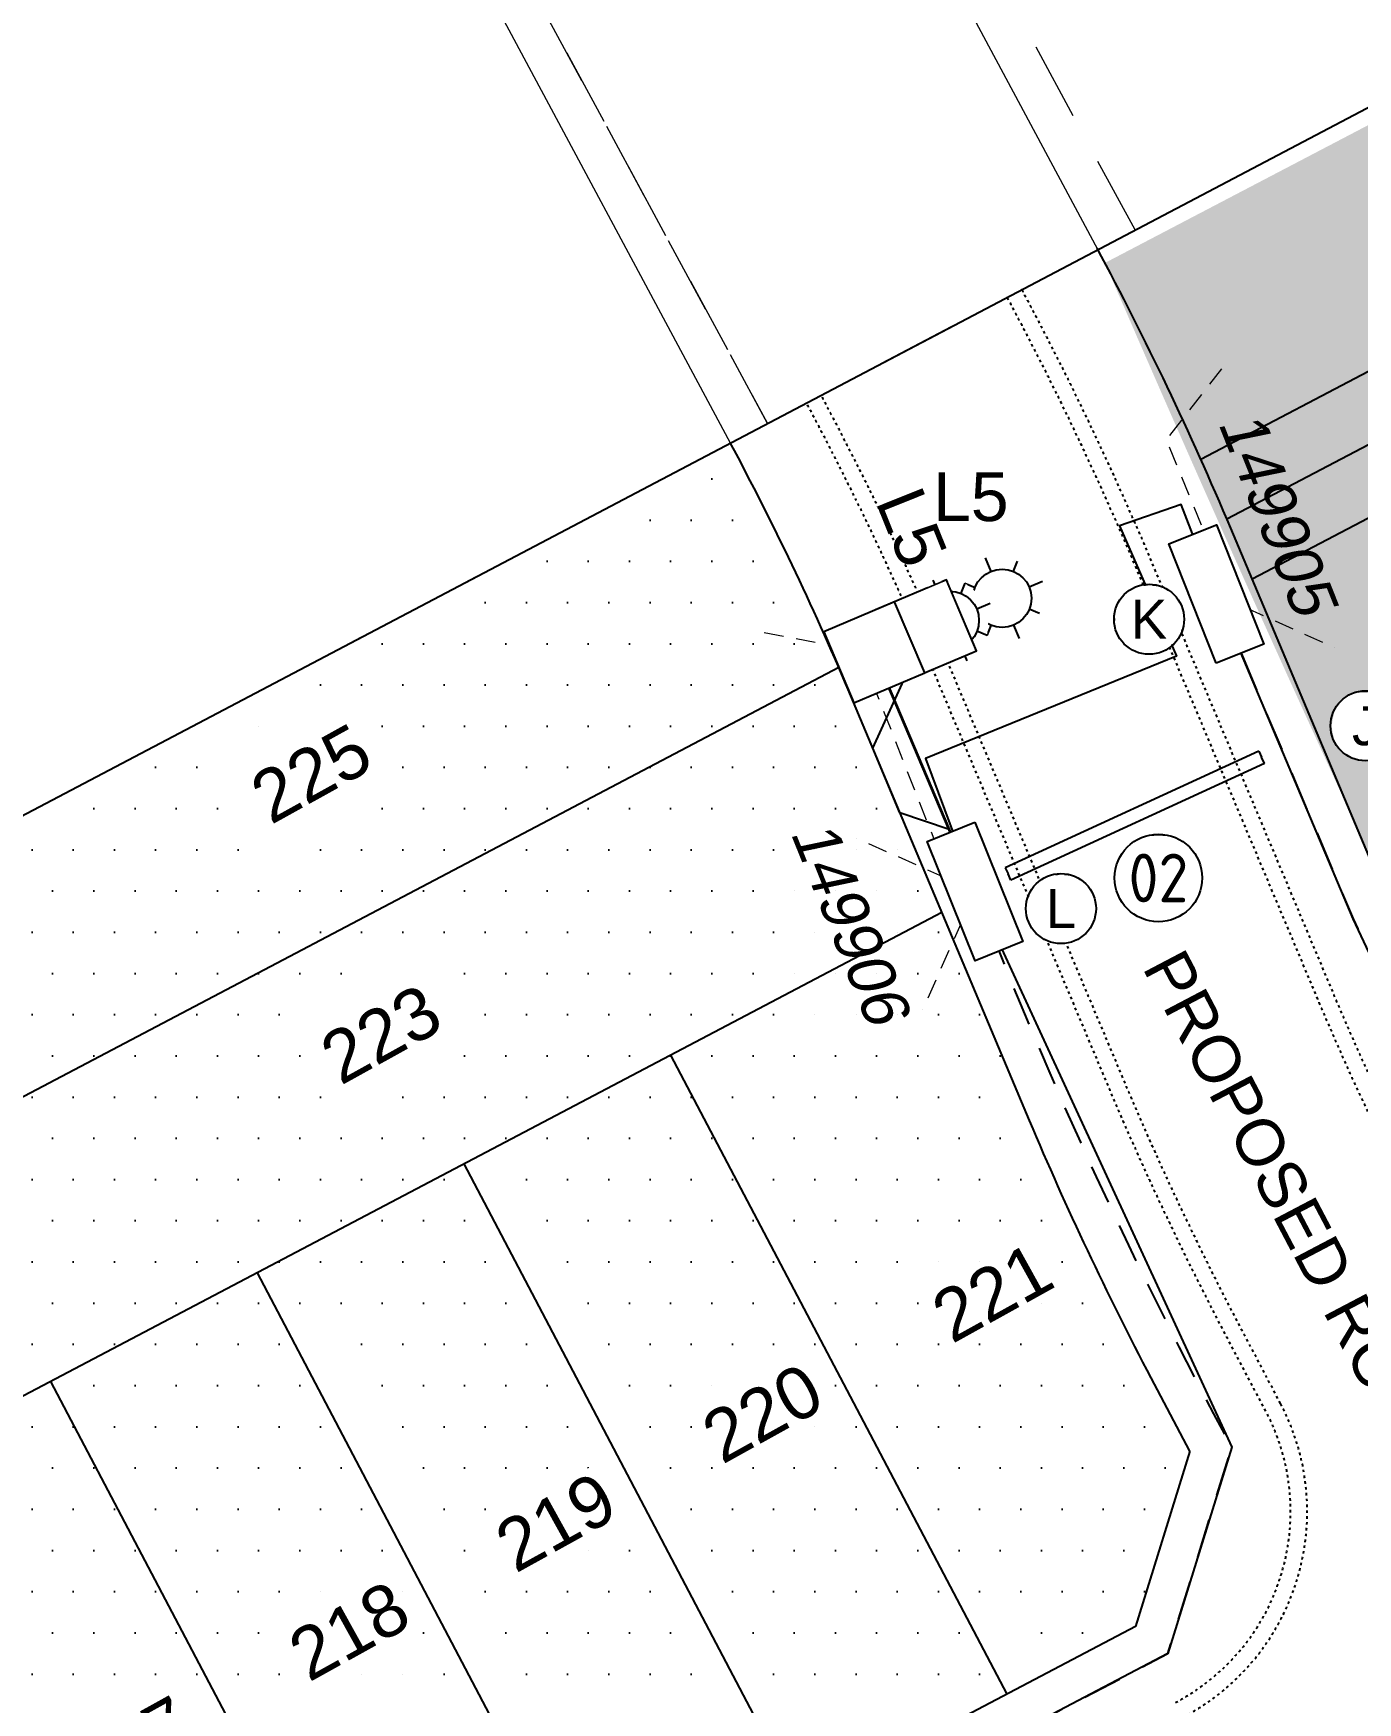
# Model space of a CAD drawing. Header units: metres. Extents: x 303431 to 305438, y 6269401 to 6270518.
# Drawn here: x 303875.3 to 303926.4, y 6269828.6 to 6269892.9 of the extents above; entities that cross this region are included whole.
import ezdxf
from ezdxf.enums import TextEntityAlignment as Align

# ---------------------------------------------------------------- set-up
doc = ezdxf.new("R2010")
doc.units = ezdxf.units.M
for name, pattern in [('Cable Exist UG', [8.2, 4, -1.2, 1.8, -1.2]), ('Dash', [5, 3, -2]), ('DOT', [0.25, 0, -0.25])]:
    doc.linetypes.add(name, pattern=pattern)
doc.layers.get('0').update_dxf_attribs({"color": 6})
for name, color, linetype in [('_User Duct ID', 3, 'Continuous'), ('Duct_SP_NEW', 2, 'Continuous'), ('Equip_SP_SL_NEW', 2, 'Continuous'), ('Mains_LV_NEW_T84', 2, 'Continuous'), ('Notes', 7, 'Continuous'), ('Notes_SL_MISC', 7, 'Continuous'), ('Notes_SP_NEW', 2, 'Continuous'), ('SupportsOH_SP_TR_HV_LV_SL_EXT', 7, 'Continuous'), ('SupportsUG_SP_LV_NEW', 2, 'Continuous'), ('SupportsUG_SP_LV_SL_NEW', 2, 'Continuous'), ('Trench_SP_NEW', 2, 'Continuous')]:
    doc.layers.add(name, color=color, linetype=linetype)
doc.layers.add('Cadastre Developer_SP_EXT', color=9, linetype='Continuous', lineweight=5)
doc.layers.add('Cadastre Roads_SP_EXT', color=9, linetype='Continuous', lineweight=5)
doc.styles.add('ARIAL', font='arial.ttf', dxfattribs={"height": 2})
doc.styles.add('ieISOCP', font='isocp.shx')
doc.styles.add('POLE_LABEL', font='arial.ttf')
doc.styles.add('SL_LABEL', font='arial.ttf')
doc.styles.get("Standard").update_dxf_attribs({"font": 'arial.ttf'})
doc.linetypes.add('Cable 4', pattern='A,5.25,-0.1,["o",Standard,S=2,R=0,X=1.2,Y=-0.7],-4', length=9.35)
doc.linetypes.add('Cable New UG', pattern='A,7,-0.25,["x",Standard,S=2,R=0,X=0.2,Y=-0.8],-2.1', length=9.35)

# ---------------------------------------------------------------- blocks, each defined once
blk = doc.blocks.new('PILLAR_NEW')
at = {"oblique": 10, "flags": 8}
blk.add_attdef('ASSET_NUM', text='', height=1.75, dxfattribs=at).set_placement((2, 4), align=Align.MIDDLE_LEFT)
at = {"flags": 9}
for tag, p in [('STREET_CODE', (1.5, 2)), ('OWNED_BY', (1.5, 1.8)), ('OPERATED_BY', (1.5, 1.6))]:
    blk.add_attdef(tag, text='', height=0.2, dxfattribs=at).set_placement(p, align=Align.MIDDLE_LEFT)
blk.add_wipeout([(-2.475, 0.99), (2.475, 0.99), (2.475, -0.99), (-2.475, -0.99)])
at = {"lineweight": -3}
blk.add_lwpolyline([(-2.475, 0.99), (2.475, 0.99), (2.475, -0.99), (-2.475, -0.99)], close=True, dxfattribs=at)
for tag, flags, p in [('STATE', 9, (1.5, 1.2)), ('MAINTAINED_BY', 9, (1.5, 1.4)), ('SUPPORT_TYPE', 9, (1.5, 1)), ('USAGE', 9, (1.5, 0.8)), ('LEGEND', 9, (1.5, 0.6)), ('SUBURB', 9, (1.5, 0.2)), ('STREETNAME', 9, (1.5, 0)), ('PARENT', 9, (1.5, 0.4)), ('Z', 1, (1.5, -0.6)), ('LOCATION', 9, (1.5, -0.2)), ('NOTES', 9, (1.5, -0.4))]:
    blk.add_attdef(tag, text='', height=0.2, dxfattribs=dict(flags=flags)).set_placement(p, align=Align.MIDDLE_LEFT)
blk = doc.blocks.new('DUCT_INDICATOR')
at = {"flags": 1}
blk.add_attdef('Z', (0, 0), '', height=0.2, dxfattribs=at)
at = {"color": 7, "linetype": 'Cable Exist UG'}
blk.add_wipeout([(-0.507, 2.158), (-0.038, 2.222), (0.576, 2.175), (1.413, 1.692), (2.006, 1.018), (2.19, 0.012), (1.98, -1.069), (1.157, -1.93), (0.249, -2.174), (-0.433, -2.146), (-1.151, -1.856), (-1.682, -1.494), (-1.992, -0.81), (-2.186, 0.056), (-1.971, 1.086), (-1.068, 1.981), (-0.874, 2.073)], dxfattribs=at)
blk.add_circle((0, 0), 2.25)
blk.add_attdef('CODE', text='', height=1.8).set_placement((0, 0), align=Align.MIDDLE_CENTER)
blk = doc.blocks.new('*U78')
blk.add_line((0, 0), (0, 0))
for tag, p, flags in [('Z', (0, 0), 1), ('OPERATED_BY', (0, -9.607), 9)]:
    blk.add_attdef(tag, p, '', height=0.2, dxfattribs=dict(flags=flags))
at = {"style": 'SL_LABEL', "flags": 9}
blk.add_attdef('STREET_CODE', text='', height=0.2, dxfattribs=at).set_placement((0, -0.2), align=Align.MIDDLE_LEFT)
for tag, height, flags, p in [('CONSTRUCTED_VOLTAGE', 0.2, 9, (0, -0.4)), ('CONTROL_TYPE', 0.2, 9, (0, -0.6)), ('LANTERN_PURPOSE', 0.2, 9, (0, -0.8)), ('OPERATING_VOLTAGE', 0.2, 9, (0, -1.4)), ('ORIENTATION', 0.2, 9, (0, -1.6)), ('OWNED_BY', 0.2, 9, (0, -1.8)), ('LANTERN_TYPE', 0.2, 9, (0, -1)), ('NO_PHASES', 0.2, 9, (0, -1.2)), ('LNUMBER', 2.5, 8, (1.2, -2.8)), ('STATE', 0.2, 9, (0, -2)), ('CEXIST', 0.2, 9, (0, -2.4)), ('CNEW', 0.2, 9, (0, -2.6)), ('USAGE', 0.2, 9, (0, -2.2)), ('CNUMBER', 0.2, 9, (0, -2.8)), ('CREMOVE', 0.2, 9, (0, -3)), ('CREPLACE', 0.2, 9, (0, -3.2)), ('LKINGHEIGHT', 0.2, 9, (0, -3.4)), ('LBRACKET', 0.2, 9, (0, -3.6)), ('LBRACKETVOCAB', 0.2, 9, (0, -3.8)), ('LCATEGORY', 0.2, 9, (0, -4)), ('LCHARGE1', 0.2, 9, (0, -4.2)), ('LCHARGE1PERCENT', 0.2, 9, (0, -4.4)), ('LCHARGE2', 0.2, 9, (0, -4.6)), ('LCHARGE2PERCENT', 0.2, 9, (0, -4.8)), ('LCHARGE3', 0.2, 9, (0, -5)), ('LCHARGE3PERCENT', 0.2, 9, (0, -5.2)), ('LEXIST', 0.2, 9, (0, -5.4)), ('LLAMP', 0.2, 9, (0, -5.6)), ('LLAMPVOCAB', 0.2, 9, (0, -5.8)), ('LMAST', 0.2, 9, (0, -6)), ('LMASTVOCAB', 0.2, 9, (0, -6.2)), ('LNEW', 0.2, 9, (0, -6.4)), ('LANTNUMBER', 0.2, 9, (0, -6.6)), ('LOUTREACH', 0.2, 9, (0, -7)), ('LOUTREACHVOCAB', 0.2, 9, (0, -7.2)), ('LRATECODE', 0.2, 9, (0, -7.4)), ('LREMOVE', 0.2, 9, (0, -7.6)), ('LREPLACE', 0.2, 9, (0, -7.8)), ('SUBURB', 0.2, 9, (0, -8.6)), ('LTYPE', 0.2, 9, (0, -8)), ('LTYPEVOCAB', 0.2, 9, (0, -8.2)), ('LEGEND', 0.2, 9, (0, -8.4)), ('STREETNAME', 0.2, 9, (0, -8.8)), ('LOCATION', 0.2, 9, (0, -9)), ('NOTES', 0.2, 9, (0, -9.2)), ('MAINTAINED_BY', 0.2, 9, (0, -9.863))]:
    blk.add_attdef(tag, text='', height=height, dxfattribs=dict(flags=flags)).set_placement(p, align=Align.MIDDLE_LEFT)
blk.add_wipeout([(0, 6.468), (1.458, 5.676), (2.25, 4.218), (1.458, 2.759), (0, 1.865), (-1.459, 2.759), (-2.25, 4.218), (-1.459, 5.676)])
for p, q in [((0, 5.718), (0, 6.468)), ((-1.459, 5.676), (-1.061, 5.278)), ((1.458, 5.676), (1.06, 5.278)), ((-2.25, 4.218), (-1.5, 4.218)), ((1.5, 4.218), (2.25, 4.218)), ((-1.459, 2.759), (-1.061, 3.157)), ((0, 0), (0, 2.721)), ((1.458, 2.759), (1.06, 3.157))]:
    blk.add_line(p, q)
blk.add_circle((0, 4.218), 1.5)
at = {"style": 'SL_LABEL', "flags": 8}
blk.add_attdef('ASSET_NUM', text='', height=2.5, dxfattribs=at).set_placement((2, 2), align=Align.MIDDLE_LEFT)
blk = doc.blocks.new('COLUMN_NEW')
for tag, height, flags, p in [('ASSET_NUM', 2.5, 8, (2, 2)), ('STREETNAME', 0.2, 9, (1.5, -2)), ('LOCATION', 0.2, 9, (1.5, -2.2)), ('NOTES', 0.2, 9, (1.5, -2.4)), ('LABEL_ALIGNMENT', 0.2, 9, (1.5, -2.6)), ('Z', 0.2, 1, (1.5, -2.8))]:
    blk.add_attdef(tag, text='', height=height, dxfattribs=dict(flags=flags)).set_placement(p, align=Align.MIDDLE_LEFT)
blk.add_wipeout([(-1.485, -1.485), (1.485, -1.485), (1.485, 1.485), (-1.485, 1.485)])
at = {"lineweight": -3}
blk.add_lwpolyline([(-1.485, -1.485), (1.485, -1.485), (1.485, 1.485), (-1.485, 1.485)], close=True, dxfattribs=at)
at = {"style": 'POLE_LABEL', "flags": 9}
blk.add_attdef('STRUCTURE_PLANT_NUMBER', text='', height=0.2, dxfattribs=at).set_placement((1.5, 0.242), align=Align.MIDDLE_LEFT)
at = {"flags": 9}
for tag, p in [('STREET_CODE', (1.5, 0)), ('OWNED_BY', (1.5, -0.4)), ('OPERATED_BY', (1.5, -0.6)), ('COLUMN_TYPE', (1.5, -0.2)), ('STATE', (1.5, -1)), ('USAGE', (1.5, -1.2)), ('MAINTAINED_BY', (1.5, -0.8)), ('SUBURB', (1.5, -1.8)), ('LEGEND', (1.5, -1.4)), ('PARENT', (1.5, -1.6))]:
    blk.add_attdef(tag, text='', height=0.2, dxfattribs=at).set_placement(p, align=Align.MIDDLE_LEFT)
blk = doc.blocks.new('*U90')
blk.add_line((0, 0), (0, 0))
for tag, p, flags in [('Z', (0, 0), 1), ('OPERATED_BY', (0, -9.607), 9)]:
    blk.add_attdef(tag, p, '', height=0.2, dxfattribs=dict(flags=flags))
at = {"style": 'SL_LABEL', "flags": 9}
blk.add_attdef('STREET_CODE', text='', height=0.2, dxfattribs=at).set_placement((0, -0.2), align=Align.MIDDLE_LEFT)
for tag, height, flags, p in [('CONSTRUCTED_VOLTAGE', 0.2, 9, (0, -0.4)), ('CONTROL_TYPE', 0.2, 9, (0, -0.6)), ('LANTERN_PURPOSE', 0.2, 9, (0, -0.8)), ('OPERATING_VOLTAGE', 0.2, 9, (0, -1.4)), ('ORIENTATION', 0.2, 9, (0, -1.6)), ('OWNED_BY', 0.2, 9, (0, -1.8)), ('LANTERN_TYPE', 0.2, 9, (0, -1)), ('NO_PHASES', 0.2, 9, (0, -1.2)), ('LNUMBER', 2.5, 8, (1.2, -2.8)), ('STATE', 0.2, 9, (0, -2)), ('CEXIST', 0.2, 9, (0, -2.4)), ('CNEW', 0.2, 9, (0, -2.6)), ('USAGE', 0.2, 9, (0, -2.2)), ('CNUMBER', 0.2, 9, (0, -2.8)), ('CREMOVE', 0.2, 9, (0, -3)), ('CREPLACE', 0.2, 9, (0, -3.2)), ('LKINGHEIGHT', 0.2, 9, (0, -3.4)), ('LBRACKET', 0.2, 9, (0, -3.6)), ('LBRACKETVOCAB', 0.2, 9, (0, -3.8)), ('LCATEGORY', 0.2, 9, (0, -4)), ('LCHARGE1', 0.2, 9, (0, -4.2)), ('LCHARGE1PERCENT', 0.2, 9, (0, -4.4)), ('LCHARGE2', 0.2, 9, (0, -4.6)), ('LCHARGE2PERCENT', 0.2, 9, (0, -4.8)), ('LCHARGE3', 0.2, 9, (0, -5)), ('LCHARGE3PERCENT', 0.2, 9, (0, -5.2)), ('LEXIST', 0.2, 9, (0, -5.4)), ('LLAMP', 0.2, 9, (0, -5.6)), ('LLAMPVOCAB', 0.2, 9, (0, -5.8)), ('LMAST', 0.2, 9, (0, -6)), ('LMASTVOCAB', 0.2, 9, (0, -6.2)), ('LNEW', 0.2, 9, (0, -6.4)), ('LANTNUMBER', 0.2, 9, (0, -6.6)), ('LOUTREACH', 0.2, 9, (0, -7)), ('LOUTREACHVOCAB', 0.2, 9, (0, -7.2)), ('LRATECODE', 0.2, 9, (0, -7.4)), ('LREMOVE', 0.2, 9, (0, -7.6)), ('LREPLACE', 0.2, 9, (0, -7.8)), ('SUBURB', 0.2, 9, (0, -8.6)), ('LTYPE', 0.2, 9, (0, -8)), ('LTYPEVOCAB', 0.2, 9, (0, -8.2)), ('LEGEND', 0.2, 9, (0, -8.4)), ('STREETNAME', 0.2, 9, (0, -8.8)), ('LOCATION', 0.2, 9, (0, -9)), ('NOTES', 0.2, 9, (0, -9.2)), ('MAINTAINED_BY', 0.2, 9, (0, -9.863))]:
    blk.add_attdef(tag, text='', height=height, dxfattribs=dict(flags=flags)).set_placement(p, align=Align.MIDDLE_LEFT)
blk.add_wipeout([(0, 6.468), (1.458, 5.676), (2.25, 4.218), (1.458, 2.759), (0, 1.865), (-1.459, 2.759), (-2.25, 4.218), (-1.459, 5.676)])
for p, q in [((0, 5.718), (0, 6.468)), ((-1.459, 5.676), (-1.061, 5.278)), ((1.458, 5.676), (1.06, 5.278)), ((-2.25, 4.218), (-1.5, 4.218)), ((1.5, 4.218), (2.25, 4.218)), ((-1.459, 2.759), (-1.061, 3.157)), ((0, 0), (0, 2.721)), ((1.458, 2.759), (1.06, 3.157))]:
    blk.add_line(p, q)
blk.add_circle((0, 4.218), 1.5)
at = {"style": 'SL_LABEL', "flags": 8}
blk.add_attdef('ASSET_NUM', text='', height=2.5, dxfattribs=at).set_placement((2, 2), align=Align.MIDDLE_LEFT)

msp = doc.modelspace()

# ---------------------------------------------------------------- hatches: boundary and pattern name
at = {"layer": 'Notes', "linetype": 'Cable Exist UG'}
h = msp.add_hatch(dxfattribs=at)
h.set_pattern_fill('DOTS')
h.paths.add_polyline_path([(303899.88796, 6269853.50156), (303892.71965, 6269849.72991), (303905.67243, 6269825.11218), (303912.84074, 6269828.88383)])
h.paths.add_polyline_path([(303901.98687, 6269836.52927), (303906.93867, 6269839.2741), (303904.94057, 6269842.87877), (303899.98876, 6269840.13394)], flags=24)
h.paths.add_polyline_path([(303911.00906, 6269841.26587), (303915.96086, 6269844.0107), (303913.96276, 6269847.61537), (303909.01096, 6269844.87054)], flags=24)
h.paths.add_polyline_path([(303894.01883, 6269832.333), (303898.97063, 6269835.07783), (303896.97253, 6269838.68251), (303892.02073, 6269835.93768)], flags=24)
h = msp.add_hatch(dxfattribs=at)
h.set_pattern_fill('DOTS')
h.paths.add_polyline_path([(303891.92317, 6269849.31084), (303884.75486, 6269845.53919), (303897.70764, 6269820.92145), (303904.87595, 6269824.69311)])
h.paths.add_polyline_path([(303886.05557, 6269828.13938), (303891.00737, 6269830.88421), (303889.00927, 6269834.48889), (303884.05747, 6269831.74406)], flags=24)
h.paths.add_polyline_path([(303901.98687, 6269836.52927), (303906.93867, 6269839.2741), (303904.94057, 6269842.87877), (303899.98876, 6269840.13394)], flags=24)
h.paths.add_polyline_path([(303894.01883, 6269832.333), (303898.97063, 6269835.07783), (303896.97253, 6269838.68251), (303892.02073, 6269835.93768)], flags=24)
h = msp.add_hatch(dxfattribs=at)
h.set_pattern_fill('DOTS')
h.paths.add_polyline_path([(303883.95838, 6269845.12012), (303876.79008, 6269841.34846), (303889.74285, 6269816.73073), (303896.91116, 6269820.50238)])
h.paths.add_polyline_path([(303877.68208, 6269823.71051), (303882.63388, 6269826.45534), (303880.63578, 6269830.06002), (303875.68398, 6269827.31519)], flags=24)
h.paths.add_polyline_path([(303886.05557, 6269828.13938), (303891.00737, 6269830.88421), (303889.00927, 6269834.48889), (303884.05747, 6269831.74406)], flags=24)
h.paths.add_polyline_path([(303894.01883, 6269832.333), (303898.97063, 6269835.07783), (303896.97253, 6269838.68251), (303892.02073, 6269835.93768)], flags=24)
h = msp.add_hatch(dxfattribs=at)
h.set_pattern_fill('DOTS')
h.paths.add_polyline_path([(303868.02881, 6269836.73867), (303857.76308, 6269831.33729), (303870.18326, 6269807.73182), (303871.79918, 6269808.5498), (303873.26303, 6269808.05977), (303880.98159, 6269812.12093)])
h.paths.add_polyline_path([(303854.23851, 6269834.29095), (303859.19032, 6269837.03578), (303857.19221, 6269840.64046), (303852.24041, 6269837.89563)], flags=24)
h.paths.add_polyline_path([(303859.06041, 6269813.92304), (303864.01221, 6269816.66787), (303862.01411, 6269820.27254), (303857.0623, 6269817.52771)], flags=24)
h.paths.add_polyline_path([(303868.40606, 6269818.84485), (303873.35786, 6269821.58968), (303871.35976, 6269825.19435), (303866.40795, 6269822.44952)], flags=24)
h.paths.add_polyline_path([(303877.68208, 6269823.71051), (303882.63388, 6269826.45534), (303880.63578, 6269830.06002), (303875.68398, 6269827.31519)], flags=24)
h = msp.add_hatch(dxfattribs=at)
h.set_pattern_fill('DOTS')
h.paths.add_polyline_path([(303875.9936, 6269840.92939), (303868.02881, 6269836.73867), (303880.98159, 6269812.12093), (303888.94638, 6269816.31166)])
h.paths.add_polyline_path([(303868.40606, 6269818.84485), (303873.35786, 6269821.58968), (303871.35976, 6269825.19435), (303866.40795, 6269822.44952)], flags=24)
h.paths.add_polyline_path([(303877.68208, 6269823.71051), (303882.63388, 6269826.45534), (303880.63578, 6269830.06002), (303875.68398, 6269827.31519)], flags=24)
h.paths.add_polyline_path([(303886.05557, 6269828.13938), (303891.00737, 6269830.88421), (303889.00927, 6269834.48889), (303884.05747, 6269831.74406)], flags=24)

# ---------------------------------------------------------------- linework, layer by layer
at = {"layer": 'Cadastre Developer_SP_EXT', "linetype": 'Dash'}
msp.add_lwpolyline([(303886.2842, 6269943.42894), (303881.57514, 6269952.11748), (303876.80983, 6269960.90961), (303872.04453, 6269969.70322), (303866.0879, 6269980.69302), (303860.13127, 6269991.68429), (303855.36597, 6270000.47791), (303845.66517, 6270018.37739), (303847.68969, 6270025.13761), (303824.77628, 6270012.84253), (303831.56609, 6270010.81062), (303843.47935, 6269988.82807), (303903.61869, 6269877.83799), (303917.78078, 6269885.28946), (303911.61134, 6269896.69641), (303905.74055, 6269907.52934), (303892.11504, 6269932.66853), (303896.53108, 6269935.01714), (303889.73239, 6269937.06534), (303886.2842, 6269943.42894)], close=True, dxfattribs=at)
msp.add_lwpolyline([(303886.2842, 6269943.42894), (303881.57514, 6269952.11748), (303876.80983, 6269960.90961), (303872.04453, 6269969.70322), (303866.0879, 6269980.69302), (303860.13127, 6269991.68429), (303855.36597, 6270000.47791), (303845.66517, 6270018.37739), (303847.68969, 6270025.13761), (303824.77628, 6270012.84253), (303831.56609, 6270010.81062), (303843.47935, 6269988.82807), (303903.61869, 6269877.83799), (303917.78078, 6269885.28946), (303911.61134, 6269896.69641), (303905.74055, 6269907.52934), (303892.11504, 6269932.66853), (303896.53108, 6269935.01714), (303889.73239, 6269937.06534), (303886.2842, 6269943.42894)], close=True, dxfattribs=at)
at = {"layer": 'Duct_SP_NEW'}
for p, q in [((303922.54801, 6269865.2146), (303912.77945, 6269860.72082)), ((303922.54801, 6269865.2146), (303922.65668, 6269864.9784)), ((303922.76534, 6269864.74219), (303912.99677, 6269860.24841)), ((303922.76534, 6269864.74219), (303922.65668, 6269864.9784)), ((303912.77945, 6269860.72082), (303912.88811, 6269860.48461)), ((303912.99677, 6269860.24841), (303912.88811, 6269860.48461))]:
    msp.add_line(p, q, dxfattribs=at)
at = {"layer": 'Mains_LV_NEW_T84', "color": 170, "linetype": 'Cable New UG', "ltscale": 0.75, "flags": 128}
for points in [[(304000.35941, 6269847.5607), (303998.86928, 6269851.14852), (303988.23288, 6269846.04797), (303997.88459, 6269826.55381), (304023.80239, 6269838.96981), (304030.31048, 6269825.78332), (304029.89984, 6269818.40026), (303970.58029, 6269787.27017), (303958.47625, 6269791.18525), (303932.17505, 6269846.04321), (303926.18425, 6269858.74631), (303920.91203, 6269871.2624)], [(303911.6165, 6269859.80536), (303921.51159, 6269838.4003), (303919.04403, 6269830.45277), (303897.5902, 6269819.1647)]]:
    msp.add_lwpolyline(points, dxfattribs=at)
at = {"layer": 'Notes'}
for p, q in [((303920.31708, 6269876.45419), (303943.9266, 6269888.87649)), ((303921.31979, 6269874.15684), (303947.25866, 6269887.80474)), ((303922.2944, 6269871.8447), (303947.88429, 6269885.30899))]:
    msp.add_line(p, q, dxfattribs=at)
at = {"layer": 'Notes', "lineweight": 0, "flags": 128}
for points in [[(303916.34822, 6269884.53572), (303851.55771, 6270005.3727)], [(303837.48758, 6269997.75459), (303902.18817, 6269877.08531)]]:
    msp.add_lwpolyline(points, dxfattribs=at)
at = {"layer": 'Notes', "flags": 128}
for points in [[(303921.47277, 6269873.79522, 0.02337772), (303916.31867, 6269884.59083)], [(303906.72771, 6269867.58369, 0.02351824), (303902.18815, 6269877.0853)]]:
    msp.add_lwpolyline(points, format="xyb", dxfattribs=at)
for points in [[(303928.46689, 6269857.19138), (303921.47277, 6269873.79522)], [(303913.72169, 6269850.98018), (303906.72771, 6269867.58369)], [(303919.89242, 6269838.24397), (303918.40634, 6269841.06836)]]:
    msp.add_lwpolyline(points, dxfattribs=at)
at = {"layer": 'Notes', "color": 254, "linetype": 'DOT', "ltscale": 0.5, "true_color": 0xd1d1d1, "flags": 128}
for points in [[(303919.63499, 6269827.99527, 0.02793995), (303920.49213, 6269828.50932, 0.02794023), (303921.28662, 6269829.11575, 0.02794023), (303922.00854, 6269829.80697, 0.00941838), (303922.23398, 6269830.05767, 0.01851697), (303922.64888, 6269830.57438, 0.02794023), (303923.19967, 6269831.40841, 0.02794023), (303923.65403, 6269832.29864, 0.02794023), (303924.00629, 6269833.23399, 0.00081881), (303924.01503, 6269833.26197, 0.02712079), (303924.25207, 6269834.20278, 0.02794023), (303924.3883, 6269835.19293, 0.02794023), (303924.41327, 6269836.1921, 0.02794023), (303924.32669, 6269837.18782, 0.02794023), (303924.12962, 6269838.16768, 0.02794023), (303923.82452, 6269839.11945, 0.02794023), (303923.41521, 6269840.03128, 0.00163484), (303923.38812, 6269840.08316, 0.00000251), (303923.38808, 6269840.08324)], [(303919.33697, 6269828.56166, 0.02793995), (303920.13281, 6269829.03896, 0.02794023), (303920.87049, 6269829.60201, 0.02315735), (303921.43124, 6269830.12874, 0.00477978), (303921.54078, 6269830.24381, 0.02794023), (303922.13534, 6269830.95635, 0.02794023), (303922.64674, 6269831.73073, 0.02794023), (303923.06861, 6269832.55731, 0.02794023), (303923.39568, 6269833.42577, 0.00081879), (303923.4038, 6269833.45174, 0.02712082), (303923.62389, 6269834.32528, 0.02794023), (303923.75037, 6269835.24463, 0.02794023), (303923.77356, 6269836.17235, 0.02794023), (303923.69316, 6269837.09687, 0.02794023), (303923.51019, 6269838.00666, 0.02794023), (303923.22691, 6269838.89037, 0.02794023), (303922.84686, 6269839.73699, 0.00163479), (303922.82172, 6269839.78516, 0.00000251), (303922.82168, 6269839.78524)]]:
    msp.add_lwpolyline(points, format="xyb", dxfattribs=at)
at = {"layer": 'Notes'}
msp.add_lwpolyline([(303919.89242, 6269838.24399), (303917.79572, 6269831.49093)], dxfattribs=at)
at = {"layer": 'Trench_SP_NEW', "color": 200, "linetype": 'Dash', "lineweight": 9, "ltscale": 0.25}
for p, q in [((303920.89837, 6269871.25699), (303925.45547, 6269869.1996)), ((303911.63014, 6269859.81083), (303907.0646, 6269861.84942)), ((303911.63014, 6269859.81083), (303909.59155, 6269855.24529))]:
    msp.add_line(p, q, dxfattribs=at)
at = {"layer": 'Trench_SP_NEW', "color": 200, "linetype": 'Dash', "lineweight": 9, "ltscale": 0.25, "flags": 128}
msp.add_lwpolyline([(303921.11344, 6269879.93363), (303918.98829, 6269877.21222), (303921.36548, 6269871.38302)], dxfattribs=at)
at = {"layer": 'Trench_SP_NEW', "color": 160, "linetype": 'Dash', "ltscale": 0.5, "flags": 128}
msp.add_lwpolyline([(303920.91203, 6269871.2624), (303926.18425, 6269858.74631), (303932.18902, 6269846.01357), (303938.72318, 6269833.5949), (303945.53283, 6269820.65266), (303960.43021, 6269792.33906)], dxfattribs=at)
msp.add_lwpolyline([(303838.74797, 6269821.32785), (303849.70856, 6269800.63036), (303857.66766, 6269798.1592), (303919.04403, 6269830.45277), (303921.51163, 6269838.40043, -0.03126247), (303911.74079, 6269859.54521, -0.03126247)], format="xyb", dxfattribs=at)

# ---------------------------------------------------------------- block references
at = {"layer": 'Notes_SL_MISC', "color": 2}
ref = msp.add_blockref('*U90', (303909.74952, 6269869.86362), dxfattribs=dict(at, xscale=0.75, yscale=0.75, zscale=0.75, rotation=292.9781413873544))
ref.add_attrib('LNUMBER', 'L5', dxfattribs={"layer": '0', "height": 1.875}).set_placement((303909.9972, 6269875.01149), align=Align.MIDDLE_LEFT)

# ---------------------------------------------------------------- texts
at = {"layer": 'Cadastre Roads_SP_EXT', "insert": (303926.85344, 6269841.4775), "char_height": 1.8, "attachment_point": 5, "rotation": 297.72875}
msp.add_mtext('PROPOSED ROAD (21-MCO2)', dxfattribs=at)

# ---------------------------------------------------------------- next in the draw order: hatches: boundary and pattern name
at = {"layer": 'Notes', "linetype": 'Cable Exist UG'}
h = msp.add_hatch(dxfattribs=at)
h.set_pattern_fill('DOTS')
h.paths.add_polyline_path([(303902.48474, 6269876.52915), (303866.16148, 6269857.61184), (303870.41821, 6269849.5216), (303875.16769, 6269840.49484), (303910.3425, 6269859.00228), (303909.62471, 6269860.70629)])
h.paths.add_polyline_path([(303887.28176, 6269851.12709), (303892.23356, 6269853.87192), (303890.23546, 6269857.47659), (303885.28366, 6269854.73176)], flags=16)
h.paths.add_polyline_path([(303884.58633, 6269861.16373), (303889.53814, 6269863.90856), (303887.54003, 6269867.51323), (303882.58823, 6269864.7684)], flags=16)
h.paths.add_polyline_path([(303901.98687, 6269836.52927), (303906.93867, 6269839.2741), (303904.94057, 6269842.87877), (303899.98876, 6269840.13394)])
h.paths.add_polyline_path([(303911.00906, 6269841.26587), (303915.96086, 6269844.0107), (303913.96276, 6269847.61537), (303909.01096, 6269844.87054)])

# ---------------------------------------------------------------- next in the draw order: linework, layer by layer
at = {"layer": 'Mains_LV_NEW_T84', "color": 170, "linetype": 'Cable New UG', "ltscale": 0.75, "flags": 128}
msp.add_lwpolyline([(303920.89837, 6269871.25699), (303919.55475, 6269874.71603), (303917.18371, 6269873.88928), (303919.37426, 6269868.87466), (303909.70265, 6269864.93052), (303911.6222, 6269859.79304)], dxfattribs=at)
at = {"layer": 'Mains_LV_NEW_T84', "color": 150, "linetype": 'Cable 4', "ltscale": 0.5}
msp.add_lwpolyline([(303910.61931, 6269862.19758), (303908.72564, 6269862.84066), (303907.67978, 6269865.32349), (303909.74952, 6269869.86362), (303909.74952, 6269869.86362)], dxfattribs=at)
at = {"layer": 'Notes', "color": 254, "linetype": 'DOT', "ltscale": 0.5, "true_color": 0xd1d1d1, "flags": 128}
for points in [[(303958.49764, 6269790.75042), (303958.03217, 6269791.63508), (303957.56653, 6269792.52005), (303957.1009, 6269793.40503), (303956.63526, 6269794.29), (303956.16963, 6269795.17498), (303955.70399, 6269796.05996), (303955.23835, 6269796.94493), (303954.77272, 6269797.82991), (303954.30708, 6269798.71489), (303953.84145, 6269799.59986), (303953.37581, 6269800.48484), (303952.91017, 6269801.36982), (303952.44454, 6269802.25479), (303951.9789, 6269803.13977), (303951.51327, 6269804.02474), (303951.04763, 6269804.90972), (303950.58199, 6269805.7947), (303950.11636, 6269806.67967), (303949.65072, 6269807.56465), (303949.18508, 6269808.44963), (303948.71945, 6269809.3346), (303948.25381, 6269810.21958), (303947.78818, 6269811.10456), (303947.32254, 6269811.98953), (303946.8569, 6269812.87451), (303946.39127, 6269813.75948), (303945.92563, 6269814.64446), (303945.46, 6269815.52944), (303944.99436, 6269816.41441), (303944.52872, 6269817.29939), (303944.06309, 6269818.18437), (303943.59745, 6269819.06934), (303943.13182, 6269819.95432), (303942.66618, 6269820.83929), (303942.66295, 6269820.84543), (303942.6629, 6269820.84552), (303942.20054, 6269821.72427), (303941.73491, 6269822.60925), (303941.26927, 6269823.49422), (303940.80364, 6269824.3792), (303940.338, 6269825.26418), (303939.87236, 6269826.14915), (303939.40673, 6269827.03413), (303938.94109, 6269827.91911), (303938.47546, 6269828.80408), (303938.00982, 6269829.68906), (303937.54418, 6269830.57403), (303937.07855, 6269831.45901), (303936.61291, 6269832.34399), (303936.14728, 6269833.22896), (303935.68164, 6269834.11394), (303935.216, 6269834.99892), (303934.75037, 6269835.88389), (303934.28473, 6269836.76887), (303933.8191, 6269837.65384), (303933.55281, 6269838.15993), (303933.35346, 6269838.53882), (303932.88782, 6269839.4238), (303932.42219, 6269840.30877), (303931.95655, 6269841.19375), (303931.49092, 6269842.07873), (303931.02528, 6269842.9637), (303930.55964, 6269843.84868), (303930.55641, 6269843.85482), (303930.55637, 6269843.85491), (303930.09401, 6269844.73366), (303929.62837, 6269845.61863), (303929.16274, 6269846.50361), (303929.07031, 6269846.67927), (303928.71199, 6269847.36584, -0.00208334), (303928.27137, 6269848.22578, -0.00208334), (303927.83793, 6269849.08936, -0.00208334), (303927.4117, 6269849.95652, -0.00208334), (303926.99272, 6269850.8272, -0.00208334), (303926.581, 6269851.70134, -0.00208334), (303926.17659, 6269852.57888, -0.00208334), (303925.7795, 6269853.45976, -0.00208334), (303925.38976, 6269854.34392, -0.00208334), (303925.00741, 6269855.2313, -0.00099912), (303924.82667, 6269855.65799), (303924.62464, 6269856.1376), (303924.23644, 6269857.05918), (303923.84824, 6269857.98075), (303923.46004, 6269858.90233), (303923.07184, 6269859.8239), (303922.68364, 6269860.74548), (303922.29544, 6269861.66705), (303921.90724, 6269862.58863), (303921.51904, 6269863.5102), (303921.13084, 6269864.43178), (303920.90884, 6269864.9588), (303920.74264, 6269865.35335), (303920.35444, 6269866.27493), (303919.99355, 6269867.13169), (303919.96624, 6269867.1965), (303919.57804, 6269868.11808), (303919.18984, 6269869.03965), (303918.80164, 6269869.96123), (303918.41344, 6269870.8828), (303918.02524, 6269871.80438), (303917.8326, 6269872.2617), (303917.62944, 6269872.7412, 0.00208334), (303917.22018, 6269873.69048, 0.00208334), (303916.80303, 6269874.63632, 0.00208334), (303916.37801, 6269875.57866, 0.00208334), (303915.94515, 6269876.51742, 0.00208334), (303915.50449, 6269877.45254, 0.00208334), (303915.05605, 6269878.38395, 0.00208334), (303914.59986, 6269879.31159, 0.00208334), (303914.13595, 6269880.23541, 0.00193681), (303913.69779, 6269881.09075, 0.00014653), (303913.66437, 6269881.15532, 0.00149083), (303913.32221, 6269881.81118, 0.0005925), (303913.18514, 6269882.07127, 0.00149071), (303912.83755, 6269882.7242), (303912.83752, 6269882.72426)], [(303959.06403, 6269791.04841), (303958.59855, 6269791.93308), (303958.13292, 6269792.81806), (303957.66728, 6269793.70304), (303957.20165, 6269794.58801), (303956.73601, 6269795.47299), (303956.27037, 6269796.35796), (303955.80474, 6269797.24294), (303955.3391, 6269798.12792), (303954.87347, 6269799.01289), (303954.40783, 6269799.89787), (303953.94219, 6269800.78285), (303953.47656, 6269801.66782), (303953.01092, 6269802.5528), (303952.54529, 6269803.43778), (303952.07965, 6269804.32275), (303951.61401, 6269805.20773), (303951.14838, 6269806.0927), (303950.68274, 6269806.97768), (303950.21711, 6269807.86266), (303949.75147, 6269808.74763), (303949.28583, 6269809.63261), (303948.8202, 6269810.51759), (303948.35456, 6269811.40256), (303947.88893, 6269812.28754), (303947.42329, 6269813.17251), (303946.95765, 6269814.05749), (303946.49202, 6269814.94247), (303946.02638, 6269815.82744), (303945.56075, 6269816.71242), (303945.09511, 6269817.5974), (303944.62947, 6269818.48237), (303944.16384, 6269819.36735), (303943.6982, 6269820.25233), (303943.23257, 6269821.1373), (303943.22934, 6269821.14344), (303943.22929, 6269821.14353), (303942.76693, 6269822.02228), (303942.30129, 6269822.90725), (303941.83566, 6269823.79223), (303941.37002, 6269824.67721), (303940.90439, 6269825.56218), (303940.43875, 6269826.44716), (303939.97311, 6269827.33214), (303939.50748, 6269828.21711), (303939.04184, 6269829.10209), (303938.5762, 6269829.98706), (303938.11057, 6269830.87204), (303937.64493, 6269831.75702), (303937.1793, 6269832.64199), (303936.71366, 6269833.52697), (303936.24802, 6269834.41195), (303935.78239, 6269835.29692), (303935.31675, 6269836.1819), (303934.85112, 6269837.06688), (303934.38548, 6269837.95185), (303934.1192, 6269838.45794), (303933.91984, 6269838.83683), (303933.45421, 6269839.7218), (303932.98857, 6269840.60678), (303932.52294, 6269841.49176), (303932.0573, 6269842.37673), (303931.59166, 6269843.26171), (303931.12603, 6269844.14669), (303931.1228, 6269844.15282), (303931.12275, 6269844.15291), (303930.66039, 6269845.03166), (303930.19476, 6269845.91664), (303929.72912, 6269846.80161), (303929.63669, 6269846.97728), (303929.28035, 6269847.66006, -0.00208334), (303928.84216, 6269848.51525, -0.00208334), (303928.41112, 6269849.37406, -0.00208334), (303927.98724, 6269850.23643, -0.00208334), (303927.57057, 6269851.10231, -0.00208334), (303927.16113, 6269851.97163, -0.00208334), (303926.75895, 6269852.84432, -0.00208334), (303926.36405, 6269853.72035, -0.00208334), (303925.97646, 6269854.59963, -0.00208334), (303925.59622, 6269855.48211, -0.00099912), (303925.41648, 6269855.90644), (303925.21445, 6269856.38605), (303924.82625, 6269857.30762), (303924.43805, 6269858.2292), (303924.04985, 6269859.15077), (303923.66165, 6269860.07235), (303923.27345, 6269860.99392), (303922.88525, 6269861.9155), (303922.49705, 6269862.83707), (303922.10885, 6269863.75865), (303921.72065, 6269864.68023), (303921.49865, 6269865.20724), (303921.33245, 6269865.6018), (303920.94425, 6269866.52338), (303920.58335, 6269867.38013), (303920.55605, 6269867.44495), (303920.16785, 6269868.36653), (303919.77965, 6269869.2881), (303919.39145, 6269870.20968), (303919.00325, 6269871.13125), (303918.61505, 6269872.05283), (303918.42241, 6269872.51014), (303918.2182, 6269872.99212, 0.00208334), (303917.80683, 6269873.9463, 0.00208334), (303917.38752, 6269874.89702, 0.00208334), (303916.96031, 6269875.84422, 0.00208334), (303916.52522, 6269876.78782, 0.00208334), (303916.08228, 6269877.72776, 0.00208334), (303915.63153, 6269878.66398, 0.00208334), (303915.17299, 6269879.59641, 0.00208334), (303914.70669, 6269880.52499, 0.00193681), (303914.26626, 6269881.38475, 0.00014653), (303914.23267, 6269881.44965, 0.00149083), (303913.88874, 6269882.1089, 0.0005925), (303913.75097, 6269882.37033, 0.00149071), (303913.40159, 6269883.02663), (303913.40156, 6269883.02668)], [(303922.82167, 6269839.78525), (303922.35931, 6269840.664), (303921.89368, 6269841.54897), (303921.42804, 6269842.43395), (303921.33561, 6269842.60962), (303920.95028, 6269843.34794, -0.00208334), (303920.47645, 6269844.27269, -0.00208334), (303920.01034, 6269845.20136, -0.00208334), (303919.55199, 6269846.13389, -0.00208334), (303919.10142, 6269847.0702, -0.00208334), (303918.65867, 6269848.01023, -0.00208334), (303918.22377, 6269848.95392, -0.00208334), (303917.79675, 6269849.9012, -0.00208334), (303917.37764, 6269850.85201, -0.00208334), (303916.96647, 6269851.80627, -0.00099912), (303916.7721, 6269852.26513), (303916.57007, 6269852.74473), (303916.18187, 6269853.66631), (303915.79367, 6269854.58788), (303915.40547, 6269855.50946), (303915.01727, 6269856.43103), (303914.62907, 6269857.35261), (303914.24087, 6269858.27418), (303913.85267, 6269859.19576), (303913.46447, 6269860.11733), (303913.07627, 6269861.03891), (303912.85428, 6269861.56593), (303912.68807, 6269861.96049), (303912.29987, 6269862.88206), (303911.93898, 6269863.73882), (303911.91167, 6269863.80364), (303911.52347, 6269864.72521), (303911.13527, 6269865.64679), (303910.74707, 6269866.56836), (303910.35887, 6269867.48994), (303909.97067, 6269868.41151), (303909.77804, 6269868.86883), (303909.58918, 6269869.31455, 0.00208334), (303909.20876, 6269870.19695, 0.00208334), (303908.821, 6269871.07615, 0.00208334), (303908.42593, 6269871.95209, 0.00208334), (303908.02357, 6269872.82471, 0.00208334), (303907.61395, 6269873.69395, 0.00208334), (303907.1971, 6269874.55974, 0.00208334), (303906.77305, 6269875.42202, 0.00208334), (303906.34184, 6269876.28075, 0.00193681), (303905.93454, 6269877.07583, 0.00014653), (303905.90348, 6269877.13585, 0.00149083), (303905.58542, 6269877.7455, 0.0005925), (303905.45801, 6269877.98727, 0.00149071), (303905.13491, 6269878.59419), (303905.13488, 6269878.59425)], [(303923.38806, 6269840.08325), (303922.9257, 6269840.962), (303922.46006, 6269841.84698), (303921.99443, 6269842.73196), (303921.902, 6269842.90762), (303921.51865, 6269843.64215, -0.00208334), (303921.04725, 6269844.56216, -0.00208334), (303920.58353, 6269845.48607, -0.00208334), (303920.12753, 6269846.4138, -0.00208334), (303919.67928, 6269847.34531, -0.00208334), (303919.2388, 6269848.28052, -0.00208334), (303918.80613, 6269849.21936, -0.00208334), (303918.3813, 6269850.16178, -0.00208334), (303917.96434, 6269851.10771, -0.00208334), (303917.55528, 6269852.05708, -0.00099912), (303917.36191, 6269852.51357), (303917.15988, 6269852.99318), (303916.77168, 6269853.91476), (303916.38348, 6269854.83633), (303915.99528, 6269855.75791), (303915.60708, 6269856.67948), (303915.21888, 6269857.60106), (303914.83068, 6269858.52263), (303914.44248, 6269859.44421), (303914.05428, 6269860.36578), (303913.66608, 6269861.28736), (303913.44408, 6269861.81438), (303913.27788, 6269862.20893), (303912.88968, 6269863.13051), (303912.52879, 6269863.98727), (303912.50148, 6269864.05208), (303912.11328, 6269864.97366), (303911.72508, 6269865.89523), (303911.33688, 6269866.81681), (303910.94868, 6269867.73838), (303910.56048, 6269868.65996), (303910.36784, 6269869.11728), (303910.17794, 6269869.56547, 0.00208334), (303909.79541, 6269870.45277, 0.00208334), (303909.4055, 6269871.33685, 0.00208334), (303909.00823, 6269872.21765, 0.00208334), (303908.60364, 6269873.09511, 0.00208334), (303908.19175, 6269873.96917, 0.00208334), (303907.77259, 6269874.83977, 0.00208334), (303907.34618, 6269875.70684, 0.00208334), (303906.91257, 6269876.57033, 0.00193681), (303906.50302, 6269877.36982, 0.00014653), (303906.47178, 6269877.43018, 0.00149083), (303906.15196, 6269878.04322, 0.0005925), (303906.02384, 6269878.28632, 0.00149071), (303905.69895, 6269878.89662), (303905.69892, 6269878.89667)]]:
    msp.add_lwpolyline(points, format="xyb", dxfattribs=at)
at = {"layer": 'Trench_SP_NEW', "color": 150, "linetype": 'Cable 4', "lineweight": 35, "ltscale": 0.75}
msp.add_line((303911.63014, 6269859.81083), (303907.73206, 6269869.01489), dxfattribs=at)
at = {"layer": 'Trench_SP_NEW', "color": 200, "linetype": 'Dash', "lineweight": 9, "ltscale": 0.25, "flags": 128}
msp.add_lwpolyline([(303903.49643, 6269869.78314), (303907.17333, 6269869.08474), (303910.92967, 6269859.54281)], dxfattribs=at)

# ---------------------------------------------------------------- next in the draw order: texts
at = {"layer": 'Notes', "char_height": 2, "attachment_point": 5, "rotation": 29, "style": 'ARIAL', "bg_fill": 3, "box_fill_scale": 1.1, "bg_fill_color": 256, "bg_fill_true_color": 13158600, "bg_fill_transparency": 3940232}
for s, insert in [('218', (303887.50559, 6269831.32032)), ('217', (303879.12205, 6269826.90537))]:
    msp.add_mtext(s, dxfattribs=dict(at, insert=insert))

# ---------------------------------------------------------------- next in the draw order: linework, layer by layer
at = {"layer": 'Notes'}
msp.add_line((303875.9936, 6269840.92939), (303888.94638, 6269816.31166), dxfattribs=at)
msp.add_lwpolyline([(303917.79572, 6269831.49093), (303857.51906, 6269799.77598)], dxfattribs=at)

# ---------------------------------------------------------------- next in the draw order: block references
at = {"layer": 'Notes_SP_NEW', "color": 7, "lineweight": 15, "ltscale": 0.5}
ref = msp.add_blockref('DUCT_INDICATOR', (303918.68313, 6269860.3275), dxfattribs=dict(at, xscale=0.75, yscale=0.75))
ref.add_attrib('CODE', '02', dxfattribs={"color": 7, "height": 1.875, "style": 'ieISOCP'}).set_placement((303918.68313, 6269860.3275), align=Align.MIDDLE_CENTER)

# ---------------------------------------------------------------- next in the draw order: texts
at = {"layer": 'Notes', "char_height": 2, "attachment_point": 5, "rotation": 29, "style": 'ARIAL', "bg_fill": 3, "box_fill_scale": 1.1, "bg_fill_color": 256, "bg_fill_true_color": 13158600, "bg_fill_transparency": 3940232}
for s, insert in [('225', (303886.04113, 6269864.34731)), ('223', (303888.73032, 6269854.30644)), ('219', (303895.46885, 6269835.51394))]:
    msp.add_mtext(s, dxfattribs=dict(at, insert=insert))

# ---------------------------------------------------------------- next in the draw order: hatches: boundary and pattern name
at = {"layer": 'Notes', "linetype": 'Cable Exist UG'}
h = msp.add_hatch(dxfattribs=at)
h.set_pattern_fill('DOTS')
h.set_pattern_definition([(0, (38.3763, 16.5326), (0.79375, 1.5875), [0, -1.5875])])
edge = h.paths.add_edge_path()
edge.add_arc((304011.42744, 6269890.33301), 24.92791, 214.1129959, 257.1156654, ccw=False)
edge.add_arc((304014.82129, 6269888.66813), 27.00423, 172.479027, 207.1327061, ccw=False)
edge.add_line((303988.04937, 6269892.20269), (303984.31092, 6269906.16896))
edge.add_line((303984.31092, 6269906.16896), (303978.69775, 6269916.5003))
edge.add_line((303978.69775, 6269916.5003), (303916.62381, 6269884.01824))
edge.add_arc((304797.23127, 6270264.18401), 959.16396, 203.35027012, 209.42022479)
edge.add_line((303961.76064, 6269793.03187), (303968.5137, 6269790.93517))
edge.add_line((303968.5137, 6269790.93517), (304027.58935, 6269822.0182))
edge.add_line((304027.58935, 6269822.0182), (304029.60457, 6269828.50884))
edge.add_line((304029.60457, 6269828.50884), (304011.20331, 6269860.29528))
edge.add_arc((303997.13225, 6269852.56128), 16.05645, 28.7948958, 57.0352683)
h.paths.add_polyline_path([(303956.53046, 6269814.18899), (303956.41621, 6269817.82943), (303959.48416, 6269820.5385), (303956.2332, 6269816.30512)], flags=16)
h.paths.add_polyline_path([(303967.78112, 6269820.59075), (303967.7572, 6269824.05008), (303970.73481, 6269826.94025), (303968.47254, 6269822.69051)], flags=16)
h = msp.add_hatch(dxfattribs=at)
h.set_pattern_fill('DOTS')
h.paths.add_polyline_path([(303913.72169, 6269850.98018), (303910.3425, 6269859.00228), (303900.68444, 6269853.92064), (303913.63722, 6269829.3029), (303917.79572, 6269831.49093), (303919.89242, 6269838.24397), (303918.40634, 6269841.06836, -0.02142219)])
h.paths.add_polyline_path([(303901.98687, 6269836.52927), (303906.93867, 6269839.2741), (303904.94057, 6269842.87877), (303899.98876, 6269840.13394)], flags=24)
h.paths.add_polyline_path([(303911.00906, 6269841.26587), (303915.96086, 6269844.0107), (303913.96276, 6269847.61537), (303909.01096, 6269844.87054)], flags=24)

# ---------------------------------------------------------------- next in the draw order: linework, layer by layer
at = {"layer": 'Cadastre Developer_SP_EXT', "linetype": 'Dash'}
for points in [[(303843.47935, 6269988.82807), (303833.3701, 6269983.40421), (303823.93125, 6269978.33996), (303814.49536, 6269973.27572), (303803.47892, 6269967.36497), (303799.33222, 6269965.13919), (303858.77798, 6269854.24496), (303903.61869, 6269877.83799), (303843.47935, 6269988.82807)], [(303843.47935, 6269988.82807), (303833.3701, 6269983.40421), (303823.93125, 6269978.33996), (303814.49536, 6269973.27572), (303803.47892, 6269967.36497), (303799.33222, 6269965.13919), (303858.76893, 6269854.24), (303903.61869, 6269877.83799), (303843.47935, 6269988.82807)]]:
    msp.add_lwpolyline(points, close=True, dxfattribs=at)
at = {"layer": 'Notes'}
msp.add_line((303883.95838, 6269845.12012), (303896.91116, 6269820.50238), dxfattribs=at)

# ---------------------------------------------------------------- next in the draw order: texts
at = {"layer": 'Notes', "char_height": 2, "attachment_point": 5, "rotation": 29, "style": 'ARIAL', "bg_fill": 3, "box_fill_scale": 1.1, "bg_fill_color": 256, "bg_fill_true_color": 13158600, "bg_fill_transparency": 3940232}
for s, insert in [('221', (303912.28019, 6269844.36714)), ('220', (303903.43212, 6269839.70756))]:
    msp.add_mtext(s, dxfattribs=dict(at, insert=insert))

# ---------------------------------------------------------------- next in the draw order: linework, layer by layer
at = {"layer": 'Notes'}
for p, q in [((303899.88796, 6269853.50156), (303912.84074, 6269828.88383)), ((303891.92317, 6269849.31084), (303904.87595, 6269824.69311))]:
    msp.add_line(p, q, dxfattribs=at)
for points in [[(303850.74449, 6269801.87936), (303830.78799, 6269839.51765), (303978.32959, 6269917.14761)], [(303906.36488, 6269868.43517), (303835.28507, 6269831.03607)], [(303910.3425, 6269859.00228), (303840.06323, 6269822.0244)]]:
    msp.add_lwpolyline(points, dxfattribs=at)
at = {"layer": 'Notes', "flags": 128}
msp.add_lwpolyline([(303918.40634, 6269841.06836, -0.02142219), (303913.72169, 6269850.98018)], format="xyb", dxfattribs=at)

# ---------------------------------------------------------------- next in the draw order: block references
at = {"layer": '_User Duct ID'}
ref = msp.add_blockref('DUCT_INDICATOR', (303918.32211, 6269870.29179), dxfattribs=dict(at, xscale=0.6, yscale=0.6, zscale=0.8, rotation=180))
ref.add_attrib('CODE', 'K', dxfattribs={"layer": '0', "height": 1.5, "rotation": 180, "text_generation_flag": 6}).set_placement((303918.32211, 6269870.29179), align=Align.MIDDLE_CENTER)
ref = msp.add_blockref('DUCT_INDICATOR', (303926.66627, 6269866.1887), dxfattribs=dict(at, xscale=0.6, yscale=0.6, zscale=0.8, rotation=180))
ref.add_attrib('CODE', 'J', dxfattribs={"layer": '0', "height": 1.5, "rotation": 180, "text_generation_flag": 6}).set_placement((303926.66627, 6269866.1887), align=Align.MIDDLE_CENTER)
ref = msp.add_blockref('DUCT_INDICATOR', (303914.92849, 6269859.1468), dxfattribs=dict(at, xscale=0.6, yscale=0.6, zscale=0.8, rotation=180))
ref.add_attrib('CODE', 'L', dxfattribs={"layer": '0', "height": 1.5, "rotation": 180, "text_generation_flag": 6}).set_placement((303914.92849, 6269859.1468), align=Align.MIDDLE_CENTER)
at = {"layer": 'Equip_SP_SL_NEW', "linetype": 'Continuous'}
ref = msp.add_blockref('*U78', (303907.73206, 6269869.01489), dxfattribs=dict(at, xscale=0.75, yscale=0.75, zscale=0.75, rotation=292.9781413813071))
ref.add_attrib('ASSET_NUM', 'L5', dxfattribs={"layer": 'SupportsOH_SP_TR_HV_LV_SL_EXT', "height": 1.875, "rotation": 111.841776, "style": 'SL_LABEL', "text_generation_flag": 6}).set_placement((303908.64279, 6269875.18856), align=Align.MIDDLE_LEFT)

# ---------------------------------------------------------------- next in the draw order: block references
at = {"layer": 'Notes_SL_MISC', "color": 2, "rotation": 292.9781413873544}
msp.add_blockref('COLUMN_NEW', (303909.72879, 6269869.86155), dxfattribs=at)
at = {"layer": 'SupportsUG_SP_LV_NEW'}
ref = msp.add_blockref('PILLAR_NEW', (303920.91203, 6269871.2624), dxfattribs=dict(at, rotation=111.621686014107))
ref.add_attrib('ASSET_NUM', '149905', dxfattribs={"layer": '0', "height": 1.75, "rotation": 111.621686, "oblique": 10, "text_generation_flag": 6}).set_placement((303921.7844, 6269878.18423), align=Align.MIDDLE_LEFT)
ref = msp.add_blockref('PILLAR_NEW', (303911.6165, 6269859.80536), dxfattribs=dict(at, rotation=291.8578764873856))
ref.add_attrib('ASSET_NUM', '149906', dxfattribs={"layer": '0', "height": 1.75, "rotation": 291.8578765, "oblique": 10}).set_placement((303905.30639, 6269862.40747), align=Align.MIDDLE_LEFT)

# ---------------------------------------------------------------- next in the draw order: block references
at = {"layer": 'SupportsUG_SP_LV_SL_NEW', "rotation": 292.9781413813072}
msp.add_blockref('COLUMN_NEW', (303907.73206, 6269869.01489), dxfattribs=at)

doc.saveas('drawing.dxf')
